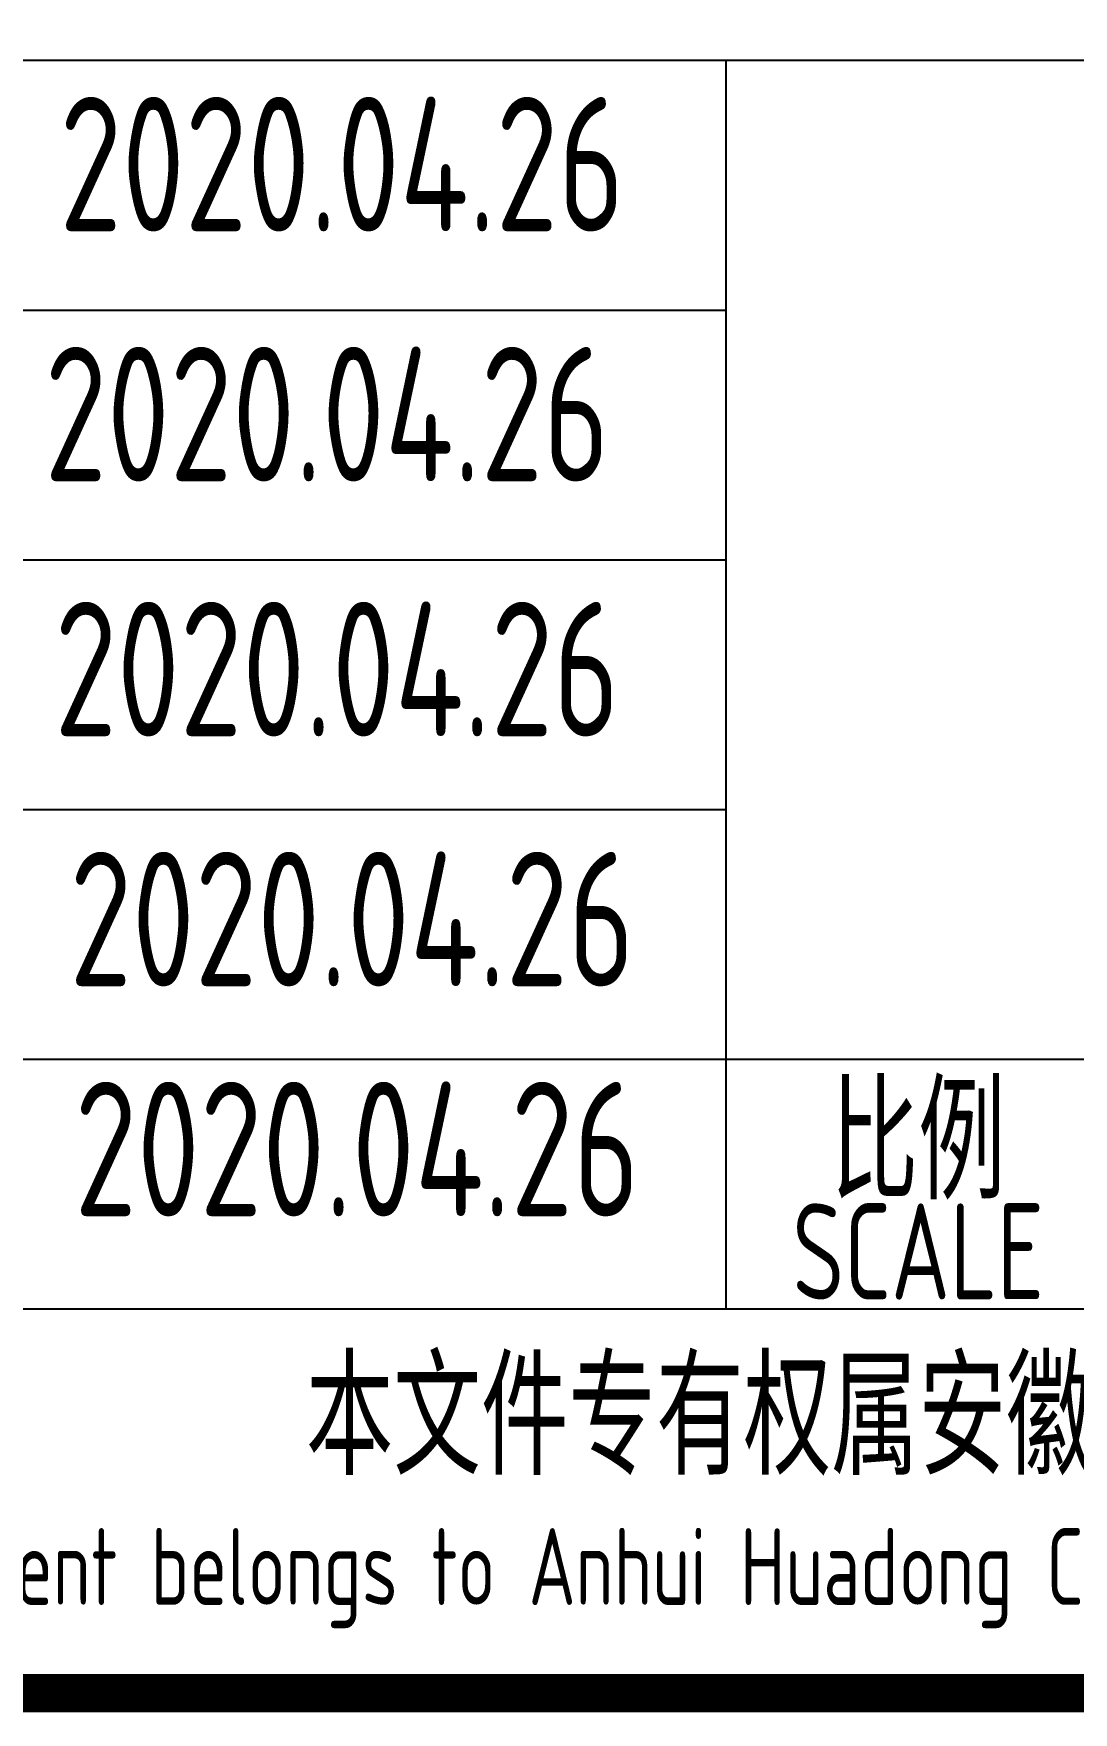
# Model space of a CAD drawing. Extents: x 6250600 to 6678662, y -692028 to -290561.
# Drawn here: x 6305043 to 6307751, y -511192 to -506822 of the extents above; entities that cross this region are included whole.
import ezdxf
from ezdxf.enums import TextEntityAlignment as Align

# ---------------------------------------------------------------- set-up
doc = ezdxf.new("R2010")
doc.units = 0
doc.header["$LTSCALE"] = 1000
doc.header["$MEASUREMENT"] = 0
doc.linetypes.add('2', pattern=[18.5, 12, -3, 0.5, -3])
doc.layers.get('0').update_dxf_attribs({"linetype": 'CONTINUOUS'})
doc.layers.add('PUB_TITLE', color=4, linetype='CONTINUOUS')
doc.styles.add('AHD', font='sceie.shx', dxfattribs={"width": 0.7, "bigfont": 'sceic.shx'})
doc.styles.add('sceie', font='sceie.shx', dxfattribs={"width": 0.7, "bigfont": 'sceic.shx'})

# ---------------------------------------------------------------- blocks, each defined once
blk = doc.blocks.new('qm')
at = {"style": 'sceie', "width": 0.8}
for p in [(-941169.6, -984626.3), (-941208.7, -985276.9), (-941182.6, -985940.5), (-941143.6, -986591.1), (-941130.5, -987189.7)]:
    blk.add_attdef('2020.04.26', text='', height=350, dxfattribs=at).set_placement(p, align=Align.MIDDLE)

msp = doc.modelspace()

# ---------------------------------------------------------------- linework, layer by layer
for p, q in [((6301346.9, -506891.8), (6319346.9, -506891.8)), ((6306846.9, -510141.8), (6306846.9, -506891.8)), ((6301346.9, -507541.8), (6306846.9, -507541.8)), ((6301346.9, -508191.8), (6306846.9, -508191.8)), ((6301346.9, -508841.8), (6306846.9, -508841.8)), ((6301346.9, -509491.8), (6319346.9, -509491.8)), ((6301346.9, -510141.8), (6319346.9, -510141.8)), ((6301346.9, -511141.8), (6319346.9, -511141.8))]:
    msp.add_line(p, q)
at = {"layer": 'PUB_TITLE', "color": 4, "const_width": 100}
msp.add_lwpolyline([(6263446.9, -511141.8), (6319346.9, -511141.8), (6319346.9, -471141.8), (6263446.9, -471141.8)], close=True, dxfattribs=at)

# ---------------------------------------------------------------- block references
at = {"color": 4, "linetype": '2'}
ref = msp.add_blockref('qm', (7247015.8, 477464.7), dxfattribs=at)
ref.add_attrib('2020.04.26', '2020.04.26', dxfattribs={"height": 350, "style": 'sceie', "width": 0.8}).set_placement((6305885.3, -509725), align=Align.MIDDLE)
ref.add_attrib('2020.04.26', '2020.04.26', dxfattribs={"height": 350, "style": 'sceie', "width": 0.8}).set_placement((6305872.3, -509126.4), align=Align.MIDDLE)
ref.add_attrib('2020.04.26', '2020.04.26', dxfattribs={"height": 350, "style": 'sceie', "width": 0.8}).set_placement((6305833.2, -508475.8), align=Align.MIDDLE)
ref.add_attrib('2020.04.26', '2020.04.26', dxfattribs={"height": 350, "style": 'sceie', "width": 0.8}).set_placement((6305807.2, -507812.2), align=Align.MIDDLE)
ref.add_attrib('2020.04.26', '2020.04.26', dxfattribs={"height": 350, "style": 'sceie', "width": 0.8}).set_placement((6305846.2, -507161.6), align=Align.MIDDLE)

# ---------------------------------------------------------------- texts
at = {"style": 'AHD', "width": 0.8}
for s, height, p in [('比例', 300, (6307346.9, -509691.8)), ('比例', 300, (6307346.9, -509691.8)), ('SCALE', 250, (6307346.9, -509991.8)), ('SCALE', 250, (6307346.9, -509991.8)), ('本文件专有权属安徽华东化工医药工程有限责任公司所有,未经许可不得复制或转让给第三方', 300, (6310346.9, -510441.8)), ('本文件专有权属安徽华东化工医药工程有限责任公司所有,未经许可不得复制或转让给第三方', 300, (6310346.9, -510441.8)), ('The proprietary right of this document belongs to Anhui Huadong Chemical And Medical Engineering  Co.,Ltd.  and any replication or transfer to the 3rd. side is forbidden without its permission. ', 200, (6310346.9, -510841.8)), ('The proprietary right of this document belongs to Anhui Huadong Chemical And Medical Engineering  Co.,Ltd.  and any replication or transfer to the 3rd. side is forbidden without its permission. ', 200, (6310346.9, -510841.8))]:
    msp.add_text(s, height=height, dxfattribs=at).set_placement(p, align=Align.MIDDLE)

doc.saveas('drawing.dxf')
